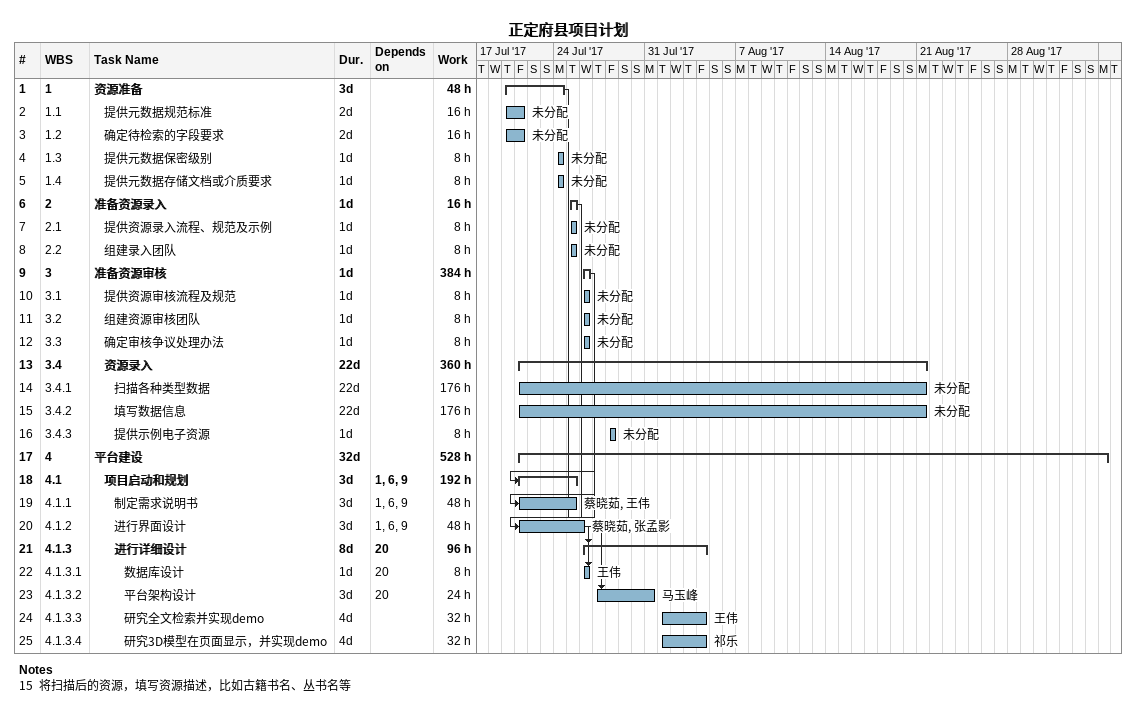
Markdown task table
正定府县项目计划

| ID | WBS | Task | Duration | Start | Finish | Predecessors | Resources | Work (h) |
|---|---|---|---|---|---|---|---|---|
| 1 | 1 | **资源准备** | 3d | 2017-07-20 | 2017-07-24 |  |  | 48 |
| 2 | 1.1 | 提供元数据规范标准 | 2d | 2017-07-20 | 2017-07-21 |  | 未分配 | 16 |
| 3 | 1.2 | 确定待检索的字段要求 | 2d | 2017-07-20 | 2017-07-21 |  | 未分配 | 16 |
| 4 | 1.3 | 提供元数据保密级别 | 1d | 2017-07-24 | 2017-07-24 |  | 未分配 | 8 |
| 5 | 1.4 | 提供元数据存储文档或介质要求 | 1d | 2017-07-24 | 2017-07-24 |  | 未分配 | 8 |
| 6 | 2 | **准备资源录入** | 1d | 2017-07-25 | 2017-07-25 |  |  | 16 |
| 7 | 2.1 | 提供资源录入流程、规范及示例 | 1d | 2017-07-25 | 2017-07-25 |  | 未分配 | 8 |
| 8 | 2.2 | 组建录入团队 | 1d | 2017-07-25 | 2017-07-25 |  | 未分配 | 8 |
| 9 | 3 | **准备资源审核** | 1d | 2017-07-26 | 2017-07-26 |  |  | 384 |
| 10 | 3.1 | 提供资源审核流程及规范 | 1d | 2017-07-26 | 2017-07-26 |  | 未分配 | 8 |
| 11 | 3.2 | 组建资源审核团队 | 1d | 2017-07-26 | 2017-07-26 |  | 未分配 | 8 |
| 12 | 3.3 | 确定审核争议处理办法 | 1d | 2017-07-26 | 2017-07-26 |  | 未分配 | 8 |
| 13 | 3.4 | **资源录入** | 22d | 2017-07-21 | 2017-08-21 |  |  | 360 |
| 14 | 3.4.1 | 扫描各种类型数据 | 22d | 2017-07-21 | 2017-08-21 |  | 未分配 | 176 |
| 15 | 3.4.2 | 填写数据信息 | 22d | 2017-07-21 | 2017-08-21 |  | 未分配 | 176 |
| 16 | 3.4.3 | 提供示例电子资源 | 1d | 2017-07-28 | 2017-07-28 |  | 未分配 | 8 |
| 17 | 4 | **平台建设** | 32d | 2017-07-21 | 2017-09-04 |  |  | 528 |
| 18 | 4.1 | **项目启动和规划** | 3d | 2017-07-21 | 2017-07-25 | 1, 6, 9 |  | 192 |
| 19 | 4.1.1 | 制定需求说明书 | 3d | 2017-07-21 | 2017-07-25 | 1, 6, 9 | 蔡晓茹, 王伟 | 48 |
| 20 | 4.1.2 | 进行界面设计 | 3d | 2017-07-21 | 2017-07-26 | 1, 6, 9 | 蔡晓茹, 张孟影 | 48 |
| 21 | 4.1.3 | **进行详细设计** | 8d | 2017-07-26 | 2017-08-04 | 20 |  | 96 |
| 22 | 4.1.3.1 | 数据库设计 | 1d | 2017-07-26 | 2017-07-26 | 20 | 王伟 | 8 |
| 23 | 4.1.3.2 | 平台架构设计 | 3d | 2017-07-27 | 2017-07-31 | 20 | 马玉峰 | 24 |
| 24 | 4.1.3.3 | 研究全文检索并实现demo | 4d | 2017-08-01 | 2017-08-04 |  | 王伟 | 32 |
| 25 | 4.1.3.4 | 研究3D模型在页面显示，并实现demo | 4d | 2017-08-01 | 2017-08-04 |  | 祁乐 | 32 |

Notes
- 15: 将扫描后的资源，填写资源描述，比如古籍书名、丛书名等
